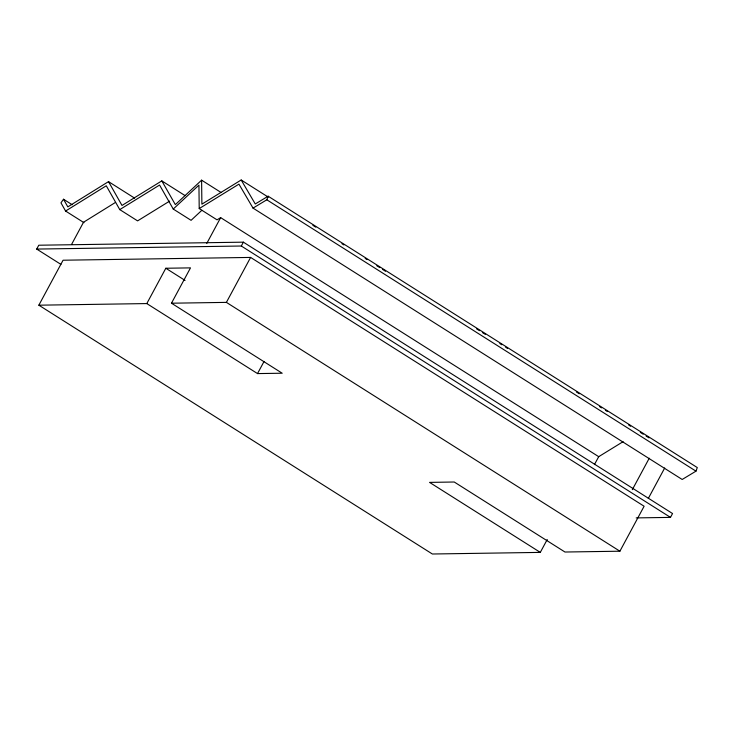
<?xml version="1.0" encoding="UTF-8"?>
<svg xmlns="http://www.w3.org/2000/svg" width="734" height="734" viewBox="0 0 734 734"><rect width="100%" height="100%" fill="white"/><g stroke="black" fill="none" stroke-linecap="round" stroke-linejoin="round"><path stroke-width="1.1" d="M253.028 208.107L266.818 199.795L268.139 196.207L697.3 467.576L695.979 471.155L682.189 479.476L253.028 208.107L238.945 184.142L199.217 208.575L217.044 219.851L220.659 217.631L598.705 456.676L623.111 441.666M60.922 264.387L36.7 249.074L38.774 245.22L243.385 242.165L672.555 513.534L670.481 517.387L636.185 517.901M540.297 552.39L432.363 554.005L38.856 305.188L63.069 260.221L250.606 257.423L644.113 506.24L619.9 551.206L564.969 552.023L454.245 482.009L429.573 482.385L540.297 552.39L547.234 539.508M71.629 244.33L83.511 222.255L115.412 202.456M146.8 303.573L165.82 268.249L190.491 267.873L171.472 303.206L282.195 373.221L257.524 373.588L146.8 303.573L38.856 305.188M206.768 243.422L220.659 217.631M36.7 249.074L241.312 246.018L243.385 242.165M171.472 303.206L226.393 302.38L250.606 257.423M257.524 373.588L264.038 361.477M594.43 464.613L598.705 456.676M632.323 489.661L649.251 458.218M648.306 498.45L664.701 467.989M72.244 204.758L63.519 199.244L60.959 202.832L65.583 211.043L83.988 222.677M220.98 192.418L201.602 180.169L175.334 204.63L161.81 180.885L122 205.447L108.513 181.628L67.822 206.887L63.519 199.244M65.583 211.043L106.274 185.785L119.761 209.603L159.572 185.041L173.242 209.052L198.932 185.124L199.217 208.575M201.85 210.291L191.079 220.328L173.242 209.052M169.637 201.107L137.588 220.879L119.761 209.603M268.305 197.143L241.183 179.995L201.887 204.162L201.602 180.169M268.139 196.207L255.267 203.969L241.183 179.995M312.868 225.32L315.776 227.164M341.934 243.697L343.87 244.927M365.183 258.405L367.119 259.625M376.808 265.754L379.717 267.589M382.616 269.433L385.524 271.268M476.586 328.85L479.495 330.685M482.403 332.52L485.312 334.365M499.836 343.549L501.781 344.778M505.653 347.228L507.589 348.448M576.374 391.947L579.282 393.782M599.623 406.645L601.559 407.865M605.44 410.315L607.376 411.545M628.689 425.023L630.625 426.243M640.314 432.372L643.213 434.207M646.122 436.051L649.03 437.886M266.818 199.795L695.979 471.155M161.81 180.885L185.06 195.593M241.312 246.018L670.481 517.387M108.513 181.628L134.671 198.171M226.393 302.38L619.9 551.206M165.82 268.249L185.078 280.425"/></g></svg>
